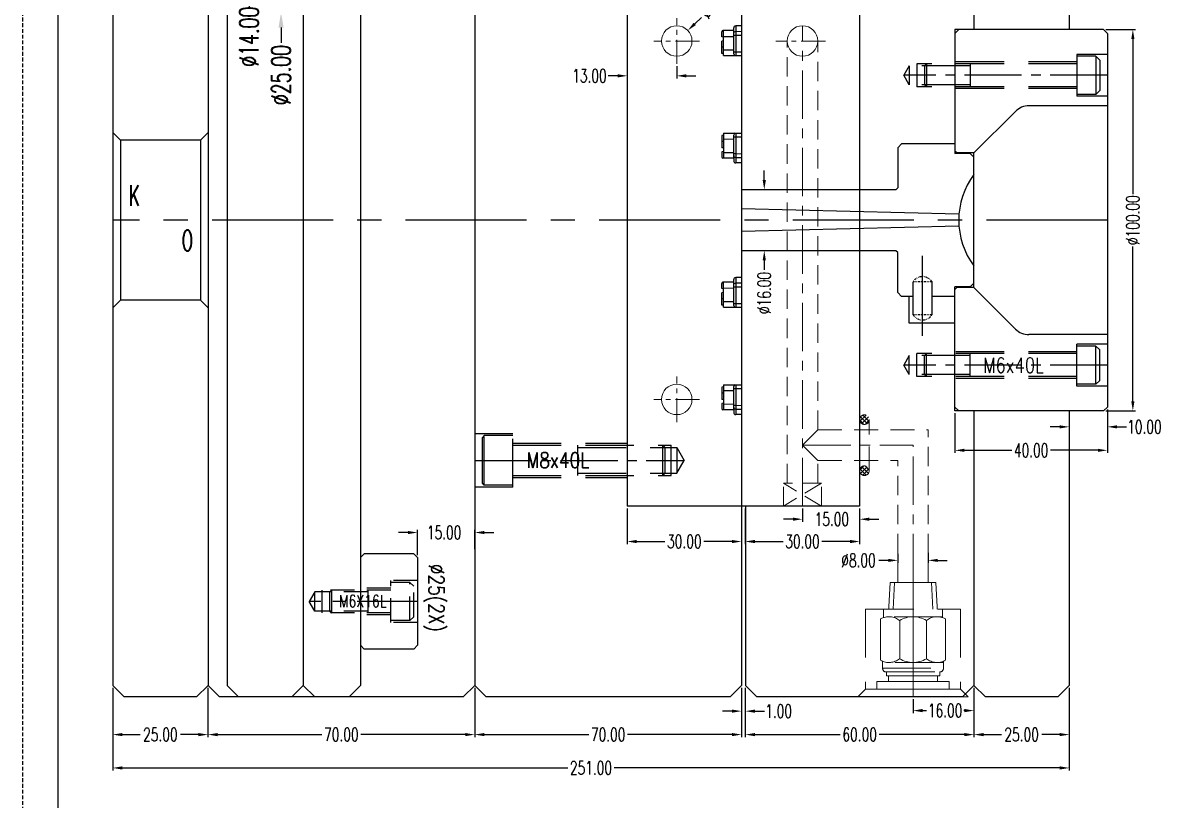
# Model space of a CAD drawing. Header units: inches. Extents: x 139745 to 140613, y -44509 to -43895.
# Drawn here: x 139745.2 to 140045.4, y -44221.4 to -44017.5 of the extents above; entities that cross this region are included whole.
import ezdxf

# ---------------------------------------------------------------- set-up
doc = ezdxf.new("R2010")
doc.units = ezdxf.units.IN
doc.header["$LTSCALE"] = 2
doc.header["$MEASUREMENT"] = 0
doc.header["$PDMODE"] = 3
doc.header["$PDSIZE"] = 0.3125
for name, pattern in [('CENTER', [50.8, 31.75, -6.35, 6.35, -6.35]), ('CENTER2', [1.125, 0.75, -0.125, 0.125, -0.125]), ('DASHED', [0.75, 0.5, -0.25]), ('HIDDEN', [9.525, 6.35, -3.175]), ('HIDDEN2', [4.7625, 3.175, -1.5875]), ('PHANTOM2', [0.69, 0.3, -0.13, 0, -0.13, 0, -0.13])]:
    doc.linetypes.add(name, pattern=pattern)
doc.layers.get('0').update_dxf_attribs({"linetype": 'CONTINUOUS'})
doc.layers.get('Defpoints').update_dxf_attribs({"linetype": 'CONTINUOUS'})
for name, color, linetype in [('5', 5, 'CONTINUOUS'), ('A', 7, 'CONTINUOUS'), ('CAV-COR', 1, 'CONTINUOUS'), ('Layer3', 3, 'CONTINUOUS'), ('Ru', 8, 'CONTINUOUS'), ('SCREW', 52, 'HIDDEN'), ('SP', 3, 'CONTINUOUS'), ('WT', 4, 'CONTINUOUS')]:
    doc.layers.add(name, color=color, linetype=linetype)
doc.layers.add('dim', color=3, linetype='CONTINUOUS', lineweight=15)
doc.layers.add('WR', color=122, linetype='HIDDEN', lineweight=0)
doc.styles.add('ROMANC', font='romanc', dxfattribs={"width": 0.6, "height": 1})
doc.styles.add('roment', font='txt.shx', dxfattribs={"width": 0.67, "bigfont": 'chineset.shx'})
doc.styles.get("Standard").update_dxf_attribs({"font": 'txt.shx', "width": 0.67})
doc.styles.add('txt', font='txt.shx', dxfattribs={"width": 0.75, "height": 3.2})
doc.dimstyles.new('2.00', dxfattribs={"dimtxt": 3.5, "dimasz": 2.5, "dimexe": 0.666, "dimexo": 0.626, "dimgap": 1, "dimtad": 0, "dimzin": 0, "dimdsep": 46, "dimtxsty": 'Standard', "dimcen": 0.09, "dimclrd": 3, "dimclre": 3, "dimclrt": 7, "dimazin": 0, "dimtfac": 1, "dimtofl": 0, "dimtmove": 0, "dimatfit": 0, "dimfxl": 0, "dimtolj": 1, "dimtzin": 0, "dimarcsym": 0})
doc.dimstyles.new('ISO-25', dxfattribs={"dimtxt": 5, "dimasz": 4, "dimexe": 1.25, "dimexo": 0.625, "dimtad": 0, "dimzin": 1, "dimdsep": 46, "dimtxsty": 'roment', "dimcen": 0, "dimclrd": 256, "dimclre": 256, "dimclrt": 7, "dimazin": 0, "dimtfac": 1, "dimtofl": 0, "dimtmove": 0, "dimatfit": 3, "dimfxl": 0, "dimarcsym": 0})

# ---------------------------------------------------------------- blocks, each defined once
blk = doc.blocks.new('*D34208')
at = {"layer": 'Defpoints', "color": 0}
for p in [(140028.73, -44019.27), (140028.73, -44119.27), (140036.42, -44119.27)]:
    blk.add_point(p, dxfattribs=at)
at = {"layer": 'dim', "color": 3, "linetype": 'ByBlock', "lineweight": -2}
for p, q in [((140029.36, -44019.27), (140037.09, -44019.27)), ((140036.42, -44021.77), (140036.42, -44062.41)), ((140036.42, -44116.77), (140036.42, -44076.14)), ((140029.36, -44119.27), (140037.09, -44119.27))]:
    blk.add_line(p, q, dxfattribs=at)
at = {"layer": 'dim', "color": 3, "linetype": 'ByBlock'}
for points in [[(140036.84, -44021.77), (140036, -44021.77), (140036.42, -44019.27)], [(140036, -44116.77), (140036.84, -44116.77), (140036.42, -44119.27)]]:
    blk.add_solid(points, dxfattribs=at)
at = {"layer": 'dim', "color": 7, "linetype": 'ByBlock', "insert": (140036.42, -44069.27), "char_height": 3.5, "attachment_point": 5, "rotation": 90}
blk.add_mtext('%%c100.00', dxfattribs=at)
blk = doc.blocks.new('*D34209')
at = {"layer": 'Defpoints', "color": 0}
for p in [(140029.73, -44118.27), (140019.73, -44119.27), (140029.73, -44123.47)]:
    blk.add_point(p, dxfattribs=at)
at = {"layer": 'dim', "color": 3, "linetype": 'ByBlock', "lineweight": -2}
for p, q in [((140029.73, -44118.9), (140029.73, -44124.14)), ((140019.73, -44119.9), (140019.73, -44124.14)), ((140017.23, -44123.47), (140014.73, -44123.47)), ((140032.23, -44123.47), (140034.73, -44123.47))]:
    blk.add_line(p, q, dxfattribs=at)
at = {"layer": 'dim', "color": 3, "linetype": 'ByBlock'}
for points in [[(140017.23, -44123.89), (140017.23, -44123.06), (140019.73, -44123.47)], [(140032.23, -44123.06), (140032.23, -44123.89), (140029.73, -44123.47)]]:
    blk.add_solid(points, dxfattribs=at)
at = {"layer": 'dim', "color": 7, "linetype": 'ByBlock', "insert": (140039.45, -44123.47), "char_height": 3.5, "attachment_point": 5}
blk.add_mtext('\\A1;10.00', dxfattribs=at)
blk = doc.blocks.new('*D34210')
at = {"layer": 'Defpoints', "color": 0}
for p in [(140029.73, -44118.27), (139989.73, -44119.27), (140029.73, -44129.63)]:
    blk.add_point(p, dxfattribs=at)
at = {"layer": 'dim', "color": 3, "linetype": 'ByBlock', "lineweight": -2}
for p, q in [((140029.73, -44118.9), (140029.73, -44130.29)), ((139989.73, -44119.9), (139989.73, -44130.29)), ((139992.23, -44129.63), (140004.63, -44129.63)), ((140027.23, -44129.63), (140014.84, -44129.63))]:
    blk.add_line(p, q, dxfattribs=at)
at = {"layer": 'dim', "color": 3, "linetype": 'ByBlock'}
for points in [[(139992.23, -44129.21), (139992.23, -44130.05), (139989.73, -44129.63)], [(140027.23, -44130.05), (140027.23, -44129.21), (140029.73, -44129.63)]]:
    blk.add_solid(points, dxfattribs=at)
at = {"layer": 'dim', "color": 7, "linetype": 'ByBlock', "insert": (140009.73, -44129.63), "char_height": 3.5, "attachment_point": 5}
blk.add_mtext('\\A1;40.00', dxfattribs=at)
blk = doc.blocks.new('*D34211')
at = {"layer": 'Defpoints', "color": 0}
for p in [(139946.03, -44061.27), (139939.7, -44077.27), (139946.03, -44077.27)]:
    blk.add_point(p, dxfattribs=at)
at = {"layer": 'dim', "color": 3, "linetype": 'ByBlock', "lineweight": -2}
for p, q in [((139939.7, -44058.77), (139939.7, -44056.27)), ((139945.41, -44061.27), (139939.03, -44061.27)), ((139945.41, -44077.27), (139939.03, -44077.27)), ((139939.7, -44079.77), (139939.7, -44082.27))]:
    blk.add_line(p, q, dxfattribs=at)
at = {"layer": 'dim', "color": 3, "linetype": 'ByBlock'}
for points in [[(139939.28, -44058.77), (139940.12, -44058.77), (139939.7, -44061.27)], [(139940.12, -44079.77), (139939.28, -44079.77), (139939.7, -44077.27)]]:
    blk.add_solid(points, dxfattribs=at)
at = {"layer": 'dim', "color": 7, "linetype": 'ByBlock', "insert": (139939.7, -44088.36), "char_height": 3.5, "attachment_point": 5, "rotation": 90}
blk.add_mtext('%%c16.00', dxfattribs=at)
blk = doc.blocks.new('*D34221')
at = {"layer": 'Defpoints', "color": 0}
for p in [(139903.73, -44144.27), (139933.73, -44144.27), (139933.73, -44153.55)]:
    blk.add_point(p, dxfattribs=at)
at = {"layer": 'dim', "color": 3, "linetype": 'ByBlock', "lineweight": -2}
for p, q in [((139903.73, -44144.9), (139903.73, -44154.22)), ((139933.73, -44144.9), (139933.73, -44154.22)), ((139906.23, -44153.55), (139913.63, -44153.55)), ((139931.23, -44153.55), (139923.84, -44153.55))]:
    blk.add_line(p, q, dxfattribs=at)
at = {"layer": 'dim', "color": 3, "linetype": 'ByBlock'}
for points in [[(139906.23, -44153.13), (139906.23, -44153.97), (139903.73, -44153.55)], [(139931.23, -44153.97), (139931.23, -44153.13), (139933.73, -44153.55)]]:
    blk.add_solid(points, dxfattribs=at)
at = {"layer": 'dim', "color": 7, "linetype": 'ByBlock', "insert": (139918.73, -44153.55), "char_height": 3.5, "attachment_point": 5}
blk.add_mtext('\\A1;30.00', dxfattribs=at)
blk = doc.blocks.new('*D34222')
at = {"layer": 'Defpoints', "color": 0}
for p in [(139934.73, -44144.27), (139964.73, -44144.27), (139964.73, -44153.55)]:
    blk.add_point(p, dxfattribs=at)
at = {"layer": 'dim', "color": 3, "linetype": 'ByBlock', "lineweight": -2}
for p, q in [((139934.73, -44144.9), (139934.73, -44154.22)), ((139964.73, -44144.9), (139964.73, -44154.22)), ((139937.23, -44153.55), (139944.63, -44153.55)), ((139962.23, -44153.55), (139954.84, -44153.55))]:
    blk.add_line(p, q, dxfattribs=at)
at = {"layer": 'dim', "color": 3, "linetype": 'ByBlock'}
for points in [[(139937.23, -44153.13), (139937.23, -44153.97), (139934.73, -44153.55)], [(139962.23, -44153.97), (139962.23, -44153.13), (139964.73, -44153.55)]]:
    blk.add_solid(points, dxfattribs=at)
at = {"layer": 'dim', "color": 7, "linetype": 'ByBlock', "insert": (139949.73, -44153.55), "char_height": 3.5, "attachment_point": 5}
blk.add_mtext('\\A1;30.00', dxfattribs=at)
blk = doc.blocks.new('*D34223')
at = {"layer": 'Defpoints', "color": 0}
for p in [(139933.73, -44191.27), (139934.73, -44191.27), (139934.73, -44198.04)]:
    blk.add_point(p, dxfattribs=at)
at = {"layer": 'dim', "color": 3, "linetype": 'ByBlock', "lineweight": -2}
for p, q in [((139933.73, -44191.9), (139933.73, -44198.7)), ((139934.73, -44191.9), (139934.73, -44198.7)), ((139931.23, -44198.04), (139928.73, -44198.04)), ((139937.23, -44198.04), (139939.73, -44198.04))]:
    blk.add_line(p, q, dxfattribs=at)
at = {"layer": 'dim', "color": 3, "linetype": 'ByBlock'}
for points in [[(139931.23, -44198.45), (139931.23, -44197.62), (139933.73, -44198.04)], [(139937.23, -44197.62), (139937.23, -44198.45), (139934.73, -44198.04)]]:
    blk.add_solid(points, dxfattribs=at)
at = {"layer": 'dim', "color": 7, "linetype": 'ByBlock', "insert": (139943.47, -44198.04), "char_height": 3.5, "attachment_point": 5}
blk.add_mtext('\\A1;1.00', dxfattribs=at)
blk = doc.blocks.new('*D34224')
at = {"layer": 'Defpoints', "color": 0}
for p in [(139934.73, -44191.27), (139994.73, -44191.27), (139994.73, -44204.19)]:
    blk.add_point(p, dxfattribs=at)
at = {"layer": 'dim', "color": 3, "linetype": 'ByBlock', "lineweight": -2}
for p, q in [((139934.73, -44191.9), (139934.73, -44204.85)), ((139994.73, -44191.9), (139994.73, -44204.85)), ((139937.23, -44204.19), (139959.63, -44204.19)), ((139992.23, -44204.19), (139969.84, -44204.19))]:
    blk.add_line(p, q, dxfattribs=at)
at = {"layer": 'dim', "color": 3, "linetype": 'ByBlock'}
for points in [[(139937.23, -44203.77), (139937.23, -44204.6), (139934.73, -44204.19)], [(139992.23, -44204.6), (139992.23, -44203.77), (139994.73, -44204.19)]]:
    blk.add_solid(points, dxfattribs=at)
at = {"layer": 'dim', "color": 7, "linetype": 'ByBlock', "insert": (139964.73, -44204.19), "char_height": 3.5, "attachment_point": 5}
blk.add_mtext('\\A1;60.00', dxfattribs=at)
blk = doc.blocks.new('*D34225')
at = {"layer": 'Defpoints', "color": 0}
for p in [(139994.73, -44191.27), (140019.73, -44191.27), (140019.73, -44204.19)]:
    blk.add_point(p, dxfattribs=at)
at = {"layer": 'dim', "color": 3, "linetype": 'ByBlock', "lineweight": -2}
for p, q in [((139994.73, -44191.9), (139994.73, -44204.85)), ((140019.73, -44191.9), (140019.73, -44204.85)), ((139997.23, -44204.19), (140001.93, -44204.19)), ((140017.23, -44204.19), (140012.53, -44204.19))]:
    blk.add_line(p, q, dxfattribs=at)
at = {"layer": 'dim', "color": 3, "linetype": 'ByBlock'}
for points in [[(139997.23, -44203.77), (139997.23, -44204.6), (139994.73, -44204.19)], [(140017.23, -44204.6), (140017.23, -44203.77), (140019.73, -44204.19)]]:
    blk.add_solid(points, dxfattribs=at)
at = {"layer": 'dim', "color": 7, "linetype": 'ByBlock', "insert": (140007.23, -44204.19), "char_height": 3.5, "attachment_point": 5}
blk.add_mtext('\\A1;25.00', dxfattribs=at)
blk = doc.blocks.new('*D34226')
at = {"layer": 'Defpoints', "color": 0}
for p in [(139863.73, -44191.27), (139933.73, -44191.27), (139863.73, -44204.19)]:
    blk.add_point(p, dxfattribs=at)
at = {"layer": 'dim', "color": 3, "linetype": 'ByBlock', "lineweight": -2}
for p, q in [((139863.73, -44191.9), (139863.73, -44204.85)), ((139933.73, -44191.9), (139933.73, -44204.85)), ((139866.23, -44204.19), (139893.63, -44204.19)), ((139931.23, -44204.19), (139903.84, -44204.19))]:
    blk.add_line(p, q, dxfattribs=at)
at = {"layer": 'dim', "color": 3, "linetype": 'ByBlock'}
for points in [[(139866.23, -44203.77), (139866.23, -44204.6), (139863.73, -44204.19)], [(139931.23, -44204.6), (139931.23, -44203.77), (139933.73, -44204.19)]]:
    blk.add_solid(points, dxfattribs=at)
at = {"layer": 'dim', "color": 7, "linetype": 'ByBlock', "insert": (139898.73, -44204.19), "char_height": 3.5, "attachment_point": 5}
blk.add_mtext('\\A1;70.00', dxfattribs=at)
blk = doc.blocks.new('*D34227')
at = {"layer": 'Defpoints', "color": 0}
for p in [(139793.73, -44191.27), (139863.73, -44191.27), (139863.73, -44204.19)]:
    blk.add_point(p, dxfattribs=at)
at = {"layer": 'dim', "color": 3, "linetype": 'ByBlock', "lineweight": -2}
for p, q in [((139793.73, -44191.9), (139793.73, -44204.85)), ((139863.73, -44191.9), (139863.73, -44204.85)), ((139796.23, -44204.19), (139823.63, -44204.19)), ((139861.23, -44204.19), (139833.84, -44204.19))]:
    blk.add_line(p, q, dxfattribs=at)
at = {"layer": 'dim', "color": 3, "linetype": 'ByBlock'}
for points in [[(139796.23, -44203.77), (139796.23, -44204.6), (139793.73, -44204.19)], [(139861.23, -44204.6), (139861.23, -44203.77), (139863.73, -44204.19)]]:
    blk.add_solid(points, dxfattribs=at)
at = {"layer": 'dim', "color": 7, "linetype": 'ByBlock', "insert": (139828.73, -44204.19), "char_height": 3.5, "attachment_point": 5}
blk.add_mtext('\\A1;70.00', dxfattribs=at)
blk = doc.blocks.new('*D34228')
at = {"layer": 'Defpoints', "color": 0}
for p in [(139768.73, -44191.27), (139793.73, -44191.27), (139793.73, -44204.19)]:
    blk.add_point(p, dxfattribs=at)
at = {"layer": 'dim', "color": 3, "linetype": 'ByBlock', "lineweight": -2}
for p, q in [((139768.73, -44191.9), (139768.73, -44204.85)), ((139793.73, -44191.9), (139793.73, -44204.85)), ((139771.23, -44204.19), (139775.93, -44204.19)), ((139791.23, -44204.19), (139786.53, -44204.19))]:
    blk.add_line(p, q, dxfattribs=at)
at = {"layer": 'dim', "color": 3, "linetype": 'ByBlock'}
for points in [[(139771.23, -44203.77), (139771.23, -44204.6), (139768.73, -44204.19)], [(139791.23, -44204.6), (139791.23, -44203.77), (139793.73, -44204.19)]]:
    blk.add_solid(points, dxfattribs=at)
at = {"layer": 'dim', "color": 7, "linetype": 'ByBlock', "insert": (139781.23, -44204.19), "char_height": 3.5, "attachment_point": 5}
blk.add_mtext('\\A1;25.00', dxfattribs=at)
blk = doc.blocks.new('*D34229')
at = {"layer": 'Defpoints', "color": 0}
for p in [(139768.73, -44191.27), (140019.73, -44191.27), (140019.73, -44212.93)]:
    blk.add_point(p, dxfattribs=at)
at = {"layer": 'dim', "color": 3, "linetype": 'ByBlock', "lineweight": -2}
for p, q in [((139768.73, -44191.9), (139768.73, -44213.6)), ((140019.73, -44191.9), (140019.73, -44213.6)), ((139771.23, -44212.93), (139888.15, -44212.93)), ((140017.23, -44212.93), (139900.31, -44212.93))]:
    blk.add_line(p, q, dxfattribs=at)
at = {"layer": 'dim', "color": 3, "linetype": 'ByBlock'}
for points in [[(139771.23, -44212.51), (139771.23, -44213.35), (139768.73, -44212.93)], [(140017.23, -44213.35), (140017.23, -44212.51), (140019.73, -44212.93)]]:
    blk.add_solid(points, dxfattribs=at)
at = {"layer": 'dim', "color": 7, "linetype": 'ByBlock', "insert": (139894.23, -44212.93), "char_height": 3.5, "attachment_point": 5}
blk.add_mtext('\\A1;251.00', dxfattribs=at)
blk = doc.blocks.new('*D34246')
at = {"layer": 'Defpoints', "color": 0}
for p in [(139807.47, -43995.27), (139804.52, -44009.28), (139805.78, -44009.28)]:
    blk.add_point(p, dxfattribs=at)
at = {"layer": 'dim', "lineweight": -2}
for p, q in [((139806.85, -43995.27), (139803.27, -43995.27)), ((139804.52, -43999.27), (139804.52, -44005.28)), ((139805.15, -44009.28), (139803.27, -44009.28)), ((139804.52, -44009.28), (139804.52, -44013.28))]:
    blk.add_line(p, q, dxfattribs=at)
at = {"layer": 'dim', "linetype": 'ByBlock'}
for points in [[(139805.19, -43999.27), (139803.85, -43999.27), (139804.52, -43995.27)], [(139803.85, -44005.28), (139805.19, -44005.28), (139804.52, -44009.28)]]:
    blk.add_solid(points, dxfattribs=at)
at = {"layer": 'dim', "color": 7, "linetype": 'ByBlock', "insert": (139804.52, -44021.16), "char_height": 5, "attachment_point": 5, "rotation": 90, "style": 'roment'}
blk.add_mtext('%%c14.00', dxfattribs=at)
blk = doc.blocks.new('*D34247')
at = {"layer": 'Defpoints', "color": 0}
for p in [(139818.73, -43989.77), (139812.9, -44014.77), (139818.73, -44014.77)]:
    blk.add_point(p, dxfattribs=at)
at = {"layer": 'dim', "lineweight": -2}
for p, q in [((139812.9, -43985.77), (139812.9, -43981.77)), ((139818.11, -43989.77), (139811.65, -43989.77)), ((139818.11, -44014.77), (139811.65, -44014.77)), ((139812.9, -44018.77), (139812.9, -44022.77))]:
    blk.add_line(p, q, dxfattribs=at)
at = {"layer": 'dim', "linetype": 'ByBlock'}
for points in [[(139812.23, -43985.77), (139813.57, -43985.77), (139812.9, -43989.77)], [(139813.57, -44018.77), (139812.23, -44018.77), (139812.9, -44014.77)]]:
    blk.add_solid(points, dxfattribs=at)
at = {"layer": 'dim', "color": 7, "linetype": 'ByBlock', "insert": (139812.9, -44031.22), "char_height": 5, "attachment_point": 5, "rotation": 90, "style": 'roment'}
blk.add_mtext('%%c25.00', dxfattribs=at)
blk = doc.blocks.new('*D34248')
at = {"layer": 'Defpoints', "color": 0}
for p in [(139863.73, -44151.19), (139848.73, -44157.77), (139863.73, -44156.14)]:
    blk.add_point(p, dxfattribs=at)
at = {"layer": 'dim', "color": 3, "linetype": 'ByBlock', "lineweight": -2}
for p, q in [((139846.23, -44151.19), (139843.73, -44151.19)), ((139848.73, -44157.15), (139848.73, -44150.52)), ((139863.73, -44155.52), (139863.73, -44150.52)), ((139866.23, -44151.19), (139868.73, -44151.19))]:
    blk.add_line(p, q, dxfattribs=at)
at = {"layer": 'dim', "color": 3, "linetype": 'ByBlock'}
for points in [[(139846.23, -44151.6), (139846.23, -44150.77), (139848.73, -44151.19)], [(139866.23, -44150.77), (139866.23, -44151.6), (139863.73, -44151.19)]]:
    blk.add_solid(points, dxfattribs=at)
at = {"layer": 'dim', "color": 7, "linetype": 'ByBlock', "insert": (139855.69, -44151.19), "char_height": 3.5, "attachment_point": 5}
blk.add_mtext('\\A1;15.00', dxfattribs=at)
blk = doc.blocks.new('20150129.111502')
at = {"layer": '5', "color": 122, "linetype": 'HIDDEN', "lineweight": 0}
for p, q in [((0, 14.5), (0, -14.5)), ((2, 12.5), (0, 14.5)), ((2, 12.5), (2, -12.5)), ((23, 12.5), (2, 12.5)), ((23, -12.5), (23, 12.5)), ((2, -9.5), (2, 9.5)), ((4.01, 9.5), (2, 9.5)), ((4.01, 6.4), (4.01, 9.5)), ((4.01, -6.4), (4.01, 6.4)), ((5.51, 6.4), (4.01, 6.4)), ((5.51, 6.4), (5.51, 7)), ((6.51, 7), (5.51, 7)), ((5.51, 6.4), (5.51, 7)), ((5.51, -6.4), (5.51, 6.4)), ((6.51, -7), (6.51, 7)), ((7.51, -8), (7.51, 8)), ((9.33, 8), (7.51, 8)), ((9, 8), (9, -8)), ((20.43, 8.5), (9.57, 8.5)), ((23, 7.75), (20.77, 7.75)), ((21, 7.75), (21, -7.75)), ((23.56, 6.35), (23, 6.35)), ((23.56, 6.35), (30, 6.01)), ((30, 6.01), (30, -6.01)), ((20.01, 3.5), (9.99, 3.5)), ((23, 5.19), (30, 4.82)), ((20.01, -3.5), (9.99, -3.5)), ((23, -5.19), (30, -4.82)), ((5.51, -6.4), (4.01, -6.4)), ((4.01, -6.4), (4.01, -9.5)), ((5.51, -6.4), (5.51, -7)), ((5.51, -6.4), (5.51, -7)), ((6.51, -7), (5.51, -7)), ((9.33, -8), (7.51, -8)), ((20.43, -8.5), (9.57, -8.5)), ((23, -7.75), (20.77, -7.75)), ((23.56, -6.35), (23, -6.35)), ((23.56, -6.35), (30, -6.01)), ((4.01, -9.5), (2, -9.5)), ((2, -12.5), (0, -14.5)), ((23, -12.5), (2, -12.5))]:
    blk.add_line(p, q, dxfattribs=at)
at = {"layer": '5', "color": 122, "linetype": 'CENTER', "lineweight": 0, "ltscale": 0.5}
blk.add_line((0, 0), (30, 0), dxfattribs=at)
at = {"layer": '5', "color": 122, "linetype": 'HIDDEN', "lineweight": 0}
for centre, radius, start, end in [((7.51, 7), 1, 90, 180), ((13.47, 6.32), 4.47, 150.752, 219.0183), ((16.53, 6.32), 4.47, 320.9817, 29.248), ((15.66, 0), 6.66, 148.3016, 211.6984), ((14.34, 0), 6.66, 328.3016, 31.6984), ((13.47, -6.32), 4.47, 140.9817, 209.248), ((16.53, -6.32), 4.47, 330.752, 39.0183), ((7.51, -7), 1, 180, 270)]:
    blk.add_arc(centre, radius, start, end, dxfattribs=at)
blk = doc.blocks.new('*X34866')
at = {"color": 0}
for p, q in [((-7.86, -0.44), (-6.25, 1.17)), ((-6.25, -1.17), (-7.86, 0.44)), ((-5.66, -0.71), (-7.4, 1.03)), ((-7.4, -1.03), (-5.66, 0.71)), ((-5.45, 0.15), (-6.54, 1.24)), ((5.45, 0.15), (6.54, 1.24)), ((5.66, -0.71), (7.4, 1.03)), ((7.4, -1.03), (5.66, 0.71)), ((7.86, -0.44), (6.25, 1.17)), ((6.25, -1.17), (7.86, 0.44)), ((-6.54, -1.24), (-5.45, -0.15)), ((6.54, -1.24), (5.45, -0.15))]:
    blk.add_line(p, q, dxfattribs=at)
blk = doc.blocks.new('*D34867')
at = {"layer": 'Defpoints', "color": 0}
for p in [(139994.73, -44191.27), (139978.73, -44194.27), (139978.73, -44197.89)]:
    blk.add_point(p, dxfattribs=at)
at = {"layer": 'dim', "color": 3, "linetype": 'ByBlock', "lineweight": -2}
for p, q in [((139994.73, -44191.9), (139994.73, -44198.56)), ((139978.73, -44194.9), (139978.73, -44198.56)), ((139981.23, -44197.89), (139982.26, -44197.89)), ((139992.23, -44197.89), (139992.07, -44197.89))]:
    blk.add_line(p, q, dxfattribs=at)
at = {"layer": 'dim', "color": 3, "linetype": 'ByBlock'}
for points in [[(139981.23, -44197.47), (139981.23, -44198.31), (139978.73, -44197.89)], [(139992.23, -44198.31), (139992.23, -44197.47), (139994.73, -44197.89)]]:
    blk.add_solid(points, dxfattribs=at)
at = {"layer": 'dim', "color": 7, "linetype": 'ByBlock', "insert": (139987.16, -44197.89), "char_height": 3.5, "attachment_point": 5}
blk.add_mtext('\\A1;16.00', dxfattribs=at)
blk = doc.blocks.new('*D34868')
at = {"layer": 'Defpoints', "color": 0}
for p in [(139974.73, -44156.18), (139982.73, -44155.88), (139974.73, -44158.49)]:
    blk.add_point(p, dxfattribs=at)
at = {"layer": 'dim', "color": 3, "linetype": 'ByBlock', "lineweight": -2}
for p, q in [((139974.73, -44156.81), (139974.73, -44159.16)), ((139982.73, -44156.5), (139982.73, -44159.16)), ((139972.23, -44158.49), (139969.73, -44158.49)), ((139985.23, -44158.49), (139987.73, -44158.49))]:
    blk.add_line(p, q, dxfattribs=at)
at = {"layer": 'dim', "color": 3, "linetype": 'ByBlock'}
for points in [[(139972.23, -44158.91), (139972.23, -44158.08), (139974.73, -44158.49)], [(139985.23, -44158.08), (139985.23, -44158.91), (139982.73, -44158.49)]]:
    blk.add_solid(points, dxfattribs=at)
at = {"layer": 'dim', "color": 7, "linetype": 'ByBlock', "insert": (139964.43, -44158.49), "char_height": 3.5, "attachment_point": 5}
blk.add_mtext('%%c8.00', dxfattribs=at)
blk = doc.blocks.new('*D34869')
at = {"layer": 'Defpoints', "color": 0}
for p in [(139949.73, -44144.27), (139964.73, -44144.27), (139949.73, -44147.7)]:
    blk.add_point(p, dxfattribs=at)
at = {"layer": 'dim', "color": 3, "linetype": 'ByBlock', "lineweight": -2}
for p, q in [((139949.73, -44144.9), (139949.73, -44148.36)), ((139964.73, -44144.9), (139964.73, -44148.36)), ((139947.23, -44147.7), (139944.73, -44147.7)), ((139967.23, -44147.7), (139969.73, -44147.7))]:
    blk.add_line(p, q, dxfattribs=at)
at = {"layer": 'dim', "color": 3, "linetype": 'ByBlock'}
for points in [[(139947.23, -44148.11), (139947.23, -44147.28), (139949.73, -44147.7)], [(139967.23, -44147.28), (139967.23, -44148.11), (139964.73, -44147.7)]]:
    blk.add_solid(points, dxfattribs=at)
at = {"layer": 'dim', "color": 7, "linetype": 'ByBlock', "insert": (139957.44, -44147.7), "char_height": 3.5, "attachment_point": 5}
blk.add_mtext('\\A1;15.00', dxfattribs=at)
blk = doc.blocks.new('*D34877')
at = {"layer": 'Defpoints', "color": 0}
for p in [(139903.73, -44028.95), (139916.73, -44028.27), (139903.73, -44031.41)]:
    blk.add_point(p, dxfattribs=at)
at = {"layer": 'dim', "color": 3, "linetype": 'ByBlock', "lineweight": -2}
for p, q in [((139916.73, -44028.9), (139916.73, -44032.08)), ((139901.23, -44031.41), (139898.73, -44031.41)), ((139903.73, -44029.57), (139903.73, -44032.08)), ((139919.23, -44031.41), (139921.73, -44031.41))]:
    blk.add_line(p, q, dxfattribs=at)
at = {"layer": 'dim', "color": 3, "linetype": 'ByBlock'}
for points in [[(139901.23, -44031.83), (139901.23, -44030.99), (139903.73, -44031.41)], [(139919.23, -44030.99), (139919.23, -44031.83), (139916.73, -44031.41)]]:
    blk.add_solid(points, dxfattribs=at)
at = {"layer": 'dim', "color": 7, "linetype": 'ByBlock', "insert": (139893.82, -44031.41), "char_height": 3.5, "attachment_point": 5}
blk.add_mtext('\\A1;13.00', dxfattribs=at)
blk = doc.blocks.new('*D34878')
at = {"layer": 'Defpoints', "color": 0}
for p in [(139919.63, -44019.52), (139913.83, -44025.03)]:
    blk.add_point(p, dxfattribs=at)
at = {"layer": 'dim', "color": 3, "linetype": 'ByBlock', "lineweight": -2}
for p, q in [((139921.45, -44017.8), (139923.26, -44016.08)), ((139916.64, -44022.27), (139916.82, -44022.27)), ((139916.73, -44022.36), (139916.73, -44022.18))]:
    blk.add_line(p, q, dxfattribs=at)
at = {"layer": 'dim', "color": 3, "linetype": 'ByBlock'}
blk.add_solid([(139921.16, -44017.5), (139921.73, -44018.1), (139919.63, -44019.52)], dxfattribs=at)
at = {"layer": 'dim', "color": 7, "linetype": 'ByBlock', "insert": (139927.1, -44012.43), "char_height": 3.5, "attachment_point": 5, "rotation": 43.5129}
blk.add_mtext('\\A1;%%c8.00', dxfattribs=at)

msp = doc.modelspace()

# ---------------------------------------------------------------- linework, layer by layer
at = {"linetype": 'Continuous'}
for p, q in [((139768.733, -43947.275), (139768.733, -44191.275)), ((139793.733, -43947.275), (139793.733, -44191.275)), ((139994.733, -43947.275), (139994.733, -44019.275)), ((140019.733, -43947.275), (140019.733, -44019.275)), ((139798.733, -44009.275), (139798.733, -44191.275)), ((139818.733, -44009.275), (139818.733, -44191.275)), ((139833.733, -44014.775), (139833.733, -44191.275)), ((139863.733, -44014.775), (139863.733, -44191.275)), ((140028.733, -44019.275), (139989.733, -44019.275)), ((139990.733, -44019.275), (139989.733, -44020.275)), ((140028.733, -44019.275), (140029.733, -44020.275)), ((140029.733, -44020.275), (140029.733, -44118.275)), ((139994.733, -44051.625), (140005.618, -44040.739)), ((140029.733, -44039.275), (140009.154, -44039.275)), ((139768.733, -44046.275), (139770.733, -44048.275)), ((139793.733, -44046.275), (139791.733, -44048.275)), ((139791.733, -44048.275), (139770.733, -44048.275)), ((139770.733, -44048.275), (139770.733, -44090.275)), ((139791.733, -44048.275), (139791.733, -44090.275)), ((139989.733, -44049.275), (139975.733, -44049.275)), ((139993.733, -44051.775), (139989.733, -44051.775)), ((139994.733, -44051.625), (139990.233, -44051.625)), ((139993.733, -44051.775), (139994.733, -44052.775)), ((139994.733, -44086.925), (139994.733, -44051.625)), ((139974.233, -44061.275), (139933.733, -44061.275)), ((139974.233, -44077.275), (139933.733, -44077.275)), ((139978.733, -44094.075), (139978.733, -44085.417)), ((139983.733, -44094.075), (139983.733, -44085.417)), ((139993.733, -44086.775), (139994.733, -44085.775)), ((139993.733, -44086.775), (139989.733, -44086.775)), ((139994.733, -44086.925), (139990.233, -44086.925)), ((139994.733, -44086.925), (140005.618, -44097.811)), ((139768.733, -44092.275), (139770.733, -44090.275)), ((139791.733, -44090.275), (139770.733, -44090.275)), ((139793.733, -44092.275), (139791.733, -44090.275)), ((139978.733, -44089.275), (139975.733, -44089.275)), ((139977.733, -44096.275), (139977.733, -44089.275)), ((139989.733, -44089.275), (139983.733, -44089.275)), ((139989.733, -44096.275), (139977.733, -44096.275)), ((140029.733, -44099.275), (140009.154, -44099.275)), ((139990.733, -44119.275), (139989.733, -44118.275)), ((140028.733, -44119.275), (140029.733, -44118.275)), ((140028.733, -44119.275), (139989.733, -44119.275)), ((139994.733, -44119.275), (139994.733, -44191.275)), ((140019.733, -44119.275), (140019.733, -44191.275)), ((139933.733, -44144.275), (139933.733, -44191.275)), ((139934.733, -44144.275), (139934.733, -44191.275)), ((139771.733, -44194.275), (139768.733, -44191.275)), ((139790.733, -44194.275), (139793.733, -44191.275)), ((139796.733, -44194.275), (139793.733, -44191.275)), ((139801.733, -44194.275), (139798.733, -44191.275)), ((139818.733, -44191.275), (139815.733, -44194.275)), ((139821.733, -44194.275), (139818.733, -44191.275)), ((139833.733, -44191.275), (139830.733, -44194.275)), ((139860.733, -44194.275), (139863.733, -44191.275)), ((139866.733, -44194.275), (139863.733, -44191.275)), ((139930.733, -44194.275), (139933.733, -44191.275)), ((139937.733, -44194.275), (139934.733, -44191.275)), ((139991.733, -44194.275), (139994.733, -44191.275)), ((139997.733, -44194.275), (139994.733, -44191.275)), ((140016.733, -44194.275), (140019.733, -44191.275)), ((139790.733, -44194.275), (139771.733, -44194.275)), ((139860.733, -44194.275), (139796.733, -44194.275)), ((139815.733, -44194.275), (139801.733, -44194.275)), ((139830.733, -44194.275), (139821.733, -44194.275)), ((139930.733, -44194.275), (139866.733, -44194.275)), ((139991.733, -44194.275), (139937.733, -44194.275)), ((140016.733, -44194.275), (139997.733, -44194.275))]:
    msp.add_line(p, q, dxfattribs=at)
for p, q in [((139989.733, -44019.275), (139989.733, -44051.775)), ((139974.733, -44050.275), (139975.733, -44049.275)), ((139974.733, -44050.275), (139974.733, -44060.775)), ((139990.233, -44051.625), (139989.733, -44051.125)), ((139974.733, -44060.775), (139974.233, -44061.275)), ((139974.733, -44077.775), (139974.233, -44077.275)), ((139974.733, -44088.275), (139974.733, -44077.775)), ((139974.733, -44088.275), (139975.733, -44089.275)), ((139989.733, -44119.275), (139989.733, -44086.775)), ((139990.233, -44086.925), (139989.733, -44087.425))]:
    msp.add_line(p, q)
at = {"linetype": 'HIDDEN'}
for p, q in [((140029.733, -44025.775), (140021.733, -44025.775)), ((140021.733, -44027.775), (139989.733, -44027.775)), ((140021.733, -44034.775), (139989.733, -44034.775)), ((140029.733, -44036.775), (140021.733, -44036.775)), ((140021.733, -44103.775), (139989.733, -44103.775)), ((140029.733, -44101.775), (140021.733, -44101.775)), ((140021.733, -44110.775), (139989.733, -44110.775)), ((140029.733, -44112.775), (140021.733, -44112.775)), ((139873.736, -44125.275), (139863.736, -44125.275)), ((139873.736, -44139.275), (139873.736, -44125.275)), ((139873.736, -44127.775), (139903.736, -44127.775)), ((139873.736, -44136.775), (139903.736, -44136.775)), ((139873.736, -44139.275), (139863.736, -44139.275))]:
    msp.add_line(p, q, dxfattribs=at)
at = {"linetype": 'CENTER', "ltscale": 0.5}
msp.add_line((140029.733, -44069.275), (139768.733, -44069.275), dxfattribs=at)
at = {"linetype": 'CENTER'}
msp.add_line((139981.233, -44099.578), (139981.233, -44078.602), dxfattribs=at)
at = {"linetype": 'PHANTOM2'}
for p, q in [((139983.733, -44085.417), (139978.733, -44085.417)), ((139983.733, -44094.075), (139978.733, -44094.075))]:
    msp.add_line(p, q, dxfattribs=at)
at = {"linetype": 'Continuous'}
for centre, radius, start, end in [((140009.154, -44044.275), 5, 90, 135), ((140010.733, -44069.275), 20, 143.1301, 216.8699), ((140009.154, -44094.275), 5, 225, 270)]:
    msp.add_arc(centre, radius, start, end, dxfattribs=at)
at = {"color": 7, "linetype": 'PHANTOM2'}
for centre, start, end in [((139981.233, -44087.075), 33.55731, 146.44269), ((139981.233, -44092.417), 213.55731, 326.44269)]:
    msp.add_arc(centre, 3, start, end, dxfattribs=at)
at = {"layer": 'A', "linetype": 'DASHED'}
msp.add_line((139745.157, -44509.136), (139745.157, -43895.211), dxfattribs=at)
at = {"layer": 'A'}
msp.add_line((139754.428, -44499.865), (139754.428, -43904.482), dxfattribs=at)
at = {"layer": 'CAV-COR'}
for p, q in [((139903.733, -43994.275), (139903.733, -44144.275)), ((139933.733, -43994.275), (139933.733, -44144.275)), ((139964.733, -43994.275), (139964.733, -44144.275)), ((139928.531, -44021.189), (139928.531, -44019.852)), ((139929.041, -44019.571), (139928.745, -44019.571)), ((139931.693, -44019.521), (139928.834, -44019.546)), ((139929.041, -44026.098), (139929.041, -44019.571)), ((139931.693, -44019.521), (139931.693, -44018.827)), ((139931.693, -44025.621), (139931.693, -44019.836)), ((139933.733, -44018.304), (139932.198, -44018.318)), ((139932.198, -44018.318), (139932.198, -44019.743)), ((139932.198, -44019.743), (139933.733, -44019.733)), ((139929.041, -44021.252), (139928.531, -44021.189)), ((139929.041, -44022.217), (139928.531, -44022.28)), ((139928.531, -44025.516), (139928.531, -44022.28)), ((139929.041, -44021.074), (139931.693, -44021.051)), ((139931.693, -44020.732), (139932.198, -44020.732)), ((139932.198, -44020.732), (139933.733, -44020.721)), ((139929.041, -44023.898), (139928.531, -44023.898)), ((139929.041, -44025.58), (139928.531, -44025.516)), ((139929.041, -44024.573), (139931.693, -44024.596)), ((139931.693, -44025.111), (139932.198, -44025.111)), ((139932.198, -44025.111), (139932.197, -44025.545)), ((139932.197, -44025.545), (139932.197, -44026.019)), ((139932.197, -44026.019), (139932.197, -44026.098)), ((139932.198, -44025.111), (139933.733, -44025.124)), ((139929.041, -44026.098), (139933.733, -44026.098)), ((139929.041, -44046.97), (139928.531, -44047.034)), ((139928.531, -44047.034), (139928.531, -44050.27)), ((139929.041, -44046.452), (139929.041, -44052.979)), ((139929.041, -44046.452), (139933.733, -44046.452)), ((139931.693, -44052.714), (139931.693, -44046.929)), ((139932.197, -44046.654), (139932.198, -44051.818)), ((139929.041, -44048.652), (139928.531, -44048.652)), ((139929.041, -44047.977), (139931.693, -44047.954)), ((139931.693, -44047.439), (139932.198, -44047.439)), ((139932.198, -44047.439), (139933.733, -44047.426)), ((139929.041, -44050.333), (139928.531, -44050.27)), ((139929.041, -44051.298), (139928.531, -44051.361)), ((139928.531, -44051.361), (139928.531, -44052.698)), ((139929.041, -44052.979), (139928.745, -44052.979)), ((139931.693, -44053.029), (139928.834, -44053.004)), ((139929.039, -44051.476), (139931.693, -44051.499)), ((139931.693, -44051.818), (139932.198, -44051.818)), ((139931.699, -44052.832), (139931.693, -44052.714)), ((139931.693, -44053.029), (139931.693, -44053.723)), ((139932.198, -44051.818), (139932.197, -44052.254)), ((139932.197, -44052.254), (139932.198, -44052.728)), ((139932.198, -44051.818), (139933.733, -44051.829)), ((139932.198, -44052.728), (139932.198, -44052.807)), ((139932.198, -44052.807), (139932.198, -44054.232)), ((139932.198, -44052.807), (139933.733, -44052.817)), ((139933.733, -44054.246), (139932.198, -44054.232)), ((139928.531, -44087.189), (139928.531, -44085.852)), ((139929.041, -44085.571), (139928.745, -44085.571)), ((139931.693, -44085.521), (139928.834, -44085.546)), ((139929.041, -44092.098), (139929.041, -44085.571)), ((139931.693, -44085.521), (139931.693, -44084.827)), ((139931.693, -44091.621), (139931.693, -44085.836)), ((139933.733, -44084.304), (139932.198, -44084.318)), ((139932.198, -44084.318), (139932.198, -44085.743)), ((139932.198, -44085.743), (139933.733, -44085.733)), ((139929.041, -44087.252), (139928.531, -44087.189)), ((139929.041, -44088.217), (139928.531, -44088.28)), ((139928.531, -44091.516), (139928.531, -44088.28)), ((139929.041, -44087.074), (139931.693, -44087.051)), ((139931.693, -44086.732), (139932.198, -44086.732)), ((139932.198, -44086.732), (139933.733, -44086.721)), ((139929.041, -44089.898), (139928.531, -44089.898)), ((139929.041, -44091.58), (139928.531, -44091.516)), ((139929.041, -44090.573), (139931.693, -44090.596)), ((139929.041, -44092.098), (139933.733, -44092.098)), ((139931.693, -44091.111), (139932.198, -44091.111)), ((139932.198, -44091.111), (139932.197, -44091.545)), ((139932.197, -44091.545), (139932.197, -44092.019)), ((139932.197, -44092.019), (139932.197, -44092.098)), ((139932.198, -44091.111), (139933.733, -44091.124)), ((139929.041, -44112.97), (139928.531, -44113.034)), ((139928.531, -44113.034), (139928.531, -44116.27)), ((139929.041, -44112.452), (139933.733, -44112.452)), ((139929.041, -44112.452), (139929.041, -44118.979)), ((139931.693, -44118.714), (139931.693, -44112.929)), ((139932.197, -44112.654), (139932.198, -44117.818)), ((139929.041, -44114.652), (139928.531, -44114.652)), ((139929.041, -44113.977), (139931.693, -44113.954)), ((139931.693, -44113.439), (139932.198, -44113.439)), ((139932.198, -44113.439), (139933.733, -44113.426)), ((139929.041, -44116.333), (139928.531, -44116.27)), ((139929.041, -44117.298), (139928.531, -44117.361)), ((139928.531, -44117.361), (139928.531, -44118.698)), ((139929.041, -44118.979), (139928.745, -44118.979)), ((139931.693, -44119.029), (139928.834, -44119.004)), ((139929.041, -44117.476), (139931.693, -44117.499)), ((139931.693, -44117.818), (139932.198, -44117.818)), ((139931.699, -44118.832), (139931.693, -44118.714)), ((139931.693, -44119.029), (139931.693, -44119.723)), ((139932.198, -44117.818), (139932.197, -44118.254)), ((139932.197, -44118.254), (139932.198, -44118.728)), ((139932.198, -44117.818), (139933.733, -44117.829)), ((139932.198, -44118.728), (139932.198, -44118.807)), ((139932.198, -44118.807), (139933.733, -44118.817)), ((139932.198, -44118.807), (139932.198, -44120.232)), ((139933.733, -44120.246), (139932.198, -44120.232)), ((139964.733, -44144.275), (139903.733, -44144.275))]:
    msp.add_line(p, q, dxfattribs=at)
for points in [[(139931.693, -44019.836), (139931.699, -44019.718), (139931.715, -44019.579)], [(139931.693, -44020.237), (139931.718, -44020.085), (139931.789, -44019.948)], [(139931.715, -44019.579), (139931.716, -44019.545), (139931.714, -44019.527), (139931.709, -44019.521)], [(139931.789, -44019.948), (139931.901, -44019.839), (139932.042, -44019.768), (139932.198, -44019.743)], [(139932.198, -44019.743), (139932.198, -44019.822), (139932.197, -44019.944), (139932.198, -44025.111)], [(139932.197, -44046.452), (139932.197, -44046.531), (139932.197, -44046.654)], [(139931.693, -44052.313), (139931.718, -44052.465), (139931.789, -44052.602)], [(139931.709, -44053.029), (139931.714, -44053.023), (139931.716, -44053.005), (139931.715, -44052.971), (139931.699, -44052.832)], [(139931.789, -44052.602), (139931.901, -44052.711), (139932.042, -44052.782), (139932.198, -44052.807)], [(139931.693, -44085.836), (139931.699, -44085.718), (139931.715, -44085.579)], [(139931.693, -44086.237), (139931.718, -44086.085), (139931.789, -44085.948)], [(139931.715, -44085.579), (139931.716, -44085.545), (139931.714, -44085.527), (139931.709, -44085.521)], [(139931.789, -44085.948), (139931.901, -44085.839), (139932.042, -44085.768), (139932.198, -44085.743)], [(139932.198, -44085.743), (139932.198, -44085.822), (139932.197, -44085.944), (139932.198, -44091.111)], [(139932.197, -44112.452), (139932.197, -44112.531), (139932.197, -44112.654)], [(139931.693, -44118.313), (139931.718, -44118.465), (139931.789, -44118.602)], [(139931.709, -44119.029), (139931.714, -44119.023), (139931.716, -44119.005), (139931.715, -44118.971), (139931.699, -44118.832)], [(139931.789, -44118.602), (139931.901, -44118.711), (139932.042, -44118.782), (139932.198, -44118.807)]]:
    msp.add_lwpolyline(points, dxfattribs=at)
for centre, radius, start, end in [((139928.837, -44019.852), 0.306, 90.5, 180), ((139932.203, -44018.827), 0.51, 90.5, 180), ((139932.203, -44025.621), 0.51, 180, 249.58729), ((139932.203, -44046.929), 0.51, 110.41271, 180), ((139928.837, -44052.698), 0.306, 180, 269.5), ((139932.203, -44053.723), 0.51, 180, 269.5), ((139928.837, -44085.852), 0.306, 90.5, 180), ((139932.203, -44084.827), 0.51, 90.5, 180), ((139932.203, -44091.621), 0.51, 180, 249.58729), ((139932.203, -44112.929), 0.51, 110.41271, 180), ((139928.837, -44118.698), 0.306, 180, 269.5), ((139932.203, -44119.723), 0.51, 180, 269.5)]:
    msp.add_arc(centre, radius, start, end, dxfattribs=at)
at = {"layer": 'Ru'}
for points in [[(139990.797, -44067.675), (139933.733, -44066.275)], [(139990.797, -44070.875), (139933.733, -44072.275)]]:
    msp.add_lwpolyline(points, dxfattribs=at)
at = {"layer": 'SCREW'}
for p, q in [((140021.733, -44025.775), (140021.733, -44036.775)), ((139977.733, -44028.775), (139976.289, -44031.275)), ((139993.733, -44028.775), (139977.733, -44028.775)), ((139977.733, -44028.775), (139977.733, -44033.775)), ((140021.733, -44028.275), (139979.733, -44028.275)), ((139979.733, -44028.275), (139979.733, -44034.275)), ((139981.733, -44028.775), (139982.233, -44028.275)), ((139981.733, -44028.775), (139981.733, -44033.775)), ((139982.233, -44028.275), (139982.233, -44034.275)), ((139993.733, -44028.275), (139993.733, -44034.275)), ((140026.733, -44026.275), (140021.733, -44026.275)), ((140026.733, -44026.275), (140026.733, -44036.275)), ((140027.733, -44027.275), (140027.733, -44035.275)), ((139977.733, -44033.775), (139976.289, -44031.275)), ((139993.733, -44033.775), (139977.733, -44033.775)), ((140021.733, -44034.275), (139979.733, -44034.275)), ((139981.733, -44033.775), (139982.233, -44034.275)), ((140026.733, -44036.275), (140021.733, -44036.275)), ((140026.733, -44036.275), (140027.733, -44035.275)), ((140021.733, -44112.775), (140021.733, -44101.775)), ((140026.733, -44102.275), (140021.733, -44102.275)), ((140026.733, -44112.275), (140026.733, -44102.275)), ((140026.733, -44102.275), (140027.733, -44103.275)), ((140027.733, -44111.275), (140027.733, -44103.275)), ((139977.733, -44104.775), (139976.289, -44107.275)), ((139977.733, -44109.775), (139977.733, -44104.775)), ((139993.733, -44104.775), (139977.733, -44104.775)), ((140021.733, -44104.275), (139979.733, -44104.275)), ((139979.733, -44110.275), (139979.733, -44104.275)), ((139981.733, -44104.775), (139982.233, -44104.275)), ((139981.733, -44109.775), (139981.733, -44104.775)), ((139982.233, -44110.275), (139982.233, -44104.275)), ((139993.733, -44110.275), (139993.733, -44104.275)), ((139977.733, -44109.775), (139976.289, -44107.275)), ((139993.733, -44109.775), (139977.733, -44109.775)), ((139981.733, -44109.775), (139982.233, -44110.275)), ((140021.733, -44110.275), (139979.733, -44110.275)), ((140026.733, -44112.275), (140021.733, -44112.275)), ((139866.236, -44125.775), (139865.736, -44126.275)), ((139865.736, -44138.275), (139865.736, -44126.275)), ((139866.236, -44138.775), (139866.236, -44125.775)), ((139873.736, -44125.775), (139866.236, -44125.775)), ((139873.736, -44128.275), (139915.236, -44128.275)), ((139890.736, -44136.275), (139890.736, -44128.275)), ((139890.736, -44128.9), (139916.736, -44128.9)), ((139913.111, -44136.275), (139913.111, -44128.275)), ((139913.736, -44128.9), (139913.111, -44128.275)), ((139913.736, -44135.65), (139913.736, -44128.9)), ((139915.236, -44136.275), (139915.236, -44128.275)), ((139916.736, -44128.9), (139918.685, -44132.275)), ((139916.736, -44128.9), (139916.736, -44135.65)), ((139916.736, -44135.65), (139918.685, -44132.275)), ((139873.736, -44136.275), (139915.236, -44136.275)), ((139890.736, -44135.65), (139916.736, -44135.65)), ((139913.736, -44135.65), (139913.111, -44136.275)), ((139866.236, -44138.775), (139865.736, -44138.275)), ((139873.736, -44138.775), (139866.236, -44138.775))]:
    msp.add_line(p, q, dxfattribs=at)
at = {"layer": 'SCREW', "linetype": 'Continuous'}
for p, q in [((140026.733, -44026.275), (140027.733, -44027.275)), ((140026.733, -44112.275), (140027.733, -44111.275))]:
    msp.add_line(p, q, dxfattribs=at)
at = {"layer": 'SCREW', "linetype": 'CENTER2', "ltscale": 10}
for p, q in [((140029.733, -44031.275), (139976.289, -44031.275)), ((140029.733, -44107.275), (139976.289, -44107.275)), ((139863.736, -44132.275), (139918.685, -44132.275))]:
    msp.add_line(p, q, dxfattribs=at)
at = {"layer": 'SCREW', "linetype": 'HIDDEN2'}
for p, q in [((139841.733, -44174.775), (139841.733, -44163.775)), ((139848.733, -44163.775), (139841.733, -44163.775)), ((139821.733, -44166.775), (139820.289, -44169.275)), ((139821.733, -44171.775), (139821.733, -44166.775)), ((139835.733, -44166.775), (139821.733, -44166.775)), ((139841.733, -44166.275), (139823.733, -44166.275)), ((139823.733, -44172.275), (139823.733, -44166.275)), ((139825.733, -44166.775), (139826.233, -44166.275)), ((139825.733, -44171.775), (139825.733, -44166.775)), ((139826.233, -44172.275), (139826.233, -44166.275)), ((139841.733, -44165.775), (139833.733, -44165.775)), ((139835.733, -44172.275), (139835.733, -44166.275)), ((139846.733, -44164.275), (139841.733, -44164.275)), ((139846.733, -44174.275), (139846.733, -44164.275)), ((139846.733, -44164.275), (139847.733, -44165.275)), ((139847.733, -44173.275), (139847.733, -44165.275)), ((139821.733, -44171.775), (139820.289, -44169.275)), ((139835.733, -44171.775), (139821.733, -44171.775)), ((139841.733, -44172.275), (139823.733, -44172.275)), ((139825.733, -44171.775), (139826.233, -44172.275)), ((139841.733, -44172.775), (139833.733, -44172.775)), ((139846.733, -44174.275), (139841.733, -44174.275)), ((139848.733, -44174.775), (139841.733, -44174.775)), ((139846.733, -44174.275), (139847.733, -44173.275))]:
    msp.add_line(p, q, dxfattribs=at)
at = {"layer": 'SCREW', "linetype": 'CENTER', "ltscale": 0.25}
msp.add_line((139848.733, -44169.275), (139820.289, -44169.275), dxfattribs=at)
at = {"layer": 'SP', "color": 145}
for p, q in [((139833.733, -44157.775), (139834.733, -44156.775)), ((139833.733, -44157.775), (139833.733, -44180.775)), ((139847.733, -44156.775), (139834.733, -44156.775)), ((139847.733, -44156.775), (139848.733, -44157.775)), ((139848.733, -44157.775), (139848.733, -44180.775)), ((139834.733, -44181.775), (139833.733, -44180.775)), ((139847.733, -44181.775), (139834.733, -44181.775)), ((139848.733, -44180.775), (139847.733, -44181.775))]:
    msp.add_line(p, q, dxfattribs=at)
at = {"layer": 'WR', "linetype": 'CENTER', "ltscale": 0.1}
for p, q in [((139916.733, -44028.275), (139916.733, -44016.275)), ((139922.733, -44022.275), (139910.733, -44022.275)), ((139955.733, -44022.275), (139942.733, -44022.275)), ((139916.733, -44122.275), (139916.733, -44110.275)), ((139922.733, -44116.275), (139910.733, -44116.275))]:
    msp.add_line(p, q, dxfattribs=at)
at = {"layer": 'WR', "linetype": 'CENTER', "ltscale": 0.2}
for p, q in [((139949.733, -44144.275), (139949.733, -44018.275)), ((139949.733, -44128.275), (139978.733, -44128.275)), ((139978.733, -44164.275), (139978.733, -44128.275))]:
    msp.add_line(p, q, dxfattribs=at)
at = {"layer": 'WR', "linetype": 'HIDDEN', "ltscale": 0.4}
for p, q in [((139945.733, -44138.275), (139945.733, -44022.275)), ((139953.733, -44124.275), (139953.733, -44022.275)), ((139982.733, -44164.275), (139982.733, -44124.275)), ((139953.733, -44138.275), (139953.733, -44132.275)), ((139974.733, -44164.275), (139974.733, -44132.275)), ((139954.733, -44138.275), (139944.733, -44138.275)), ((139954.733, -44138.275), (139944.733, -44144.275)), ((139954.733, -44144.275), (139944.733, -44138.275)), ((139944.733, -44144.275), (139944.733, -44138.275)), ((139954.733, -44144.275), (139954.733, -44138.275)), ((139954.733, -44144.275), (139944.733, -44144.275))]:
    msp.add_line(p, q, dxfattribs=at)
at = {"layer": 'WR', "linetype": 'HIDDEN', "ltscale": 0.5}
for p, q in [((139964.733, -44134.965), (139964.733, -44121.585)), ((139967.233, -44134.965), (139967.233, -44121.585)), ((139949.733, -44128.275), (139953.733, -44124.275)), ((139953.733, -44124.275), (139982.733, -44124.275)), ((139953.733, -44132.275), (139949.733, -44128.275)), ((139953.733, -44132.275), (139974.733, -44132.275))]:
    msp.add_line(p, q, dxfattribs=at)
at = {"layer": 'WR', "linetype": 'Continuous', "ltscale": 0.4}
for centre in [(139916.733, -44022.275), (139949.733, -44022.275), (139916.733, -44116.275)]:
    msp.add_circle(centre, 4, dxfattribs=at)
at = {"layer": 'WR', "linetype": 'HIDDEN', "ltscale": 0.5}
for centre in [(139965.983, -44121.585), (139965.983, -44134.965)]:
    msp.add_circle(centre, 1.25, dxfattribs=at)

# ---------------------------------------------------------------- block references
at = {"layer": 'WR', "linetype": 'HIDDEN', "ltscale": 0.5, "xscale": -1, "rotation": -90.00000000000001}
msp.add_blockref('*X34866', (139965.983, -44128.275), dxfattribs=at)
at = {"layer": 'WT', "linetype": 'ByBlock', "xscale": -0.9999999999999991, "rotation": -90.00000000000001}
msp.add_blockref('20150129.111502', (139978.733, -44194.275), dxfattribs=at)

# ---------------------------------------------------------------- texts
at = {"linetype": 'Continuous', "style": 'ROMANC', "width": 0.6}
for s, p in [('K', (139772.908, -44065.495)), ('O', (139786.798, -44077.315))]:
    msp.add_text(s, height=5.4, dxfattribs=at).set_placement(p)
at = {"layer": 'dim', "linetype": 'ByBlock', "style": 'ROMANC', "width": 0.8}
msp.add_text('M6x40L', height=3.9343, dxfattribs=at).set_placement((139997.141, -44109.272))
msp.add_text('%%C25(2X)', height=4.0648, rotation=270, dxfattribs=at).set_placement((139851.671, -44159.42))
at = {"layer": 'Layer3', "style": 'ROMANC', "width": 0.8}
msp.add_text('M8x40L', height=4.0648, rotation=720, dxfattribs=at).set_placement((139877.334, -44134.243))
at = {"layer": 'Layer3', "style": 'txt', "width": 0.75}
msp.add_text('M6X16L', height=3.2, dxfattribs=at).set_placement((139828.122, -44170.782))

# ---------------------------------------------------------------- dimensions: what is measured, and where the dimension line sits
at = {"layer": 'dim'}
for base, p1, p2, picture, middle in [((139812.901, -44014.775), (139818.733, -43989.775), (139818.733, -44014.775), '*D34247', (139812.901, -44031.217)), ((139804.52, -44009.275), (139807.474, -43995.274), (139805.776, -44009.275), '*D34246', (139804.52, -44021.159))]:
    dim = msp.add_linear_dim(base=base, p1=p1, p2=p2, angle=270, text='%%c<>', dimstyle='ISO-25', dxfattribs=at)
    dim.commit()
    dim.dimension.update_dxf_attribs({"geometry": picture, "text_midpoint": middle, "dimtype": 160})
at = {"layer": 'dim', "linetype": 'ByBlock'}
dim = msp.add_diameter_dim_2p(p1=(139913.832, -44025.029), p2=(139919.634, -44019.521), dimstyle='2.00', dxfattribs=at)
dim.commit()
dim.dimension.update_dxf_attribs({"geometry": '*D34878', "text_midpoint": (139927.103, -44012.43)})
for base, p1, p2, picture, middle in [((140036.421, -44119.275), (140028.733, -44019.275), (140028.733, -44119.275), '*D34208', (140036.421, -44069.275)), ((139939.701, -44077.275), (139946.033, -44061.275), (139946.033, -44077.275), '*D34211', (139939.701, -44088.356))]:
    dim = msp.add_linear_dim(base=base, p1=p1, p2=p2, angle=270, text='%%c<>', dimstyle='2.00', dxfattribs=at)
    dim.commit()
    dim.dimension.update_dxf_attribs({"geometry": picture, "text_midpoint": middle, "dimtype": 160})
for base, p1, p2, picture, middle in [((139903.733, -44031.41), (139916.733, -44028.275), (139903.733, -44028.948), '*D34877', (139893.825, -44031.41)), ((140029.733, -44129.629), (139989.733, -44119.275), (140029.733, -44118.275), '*D34210', (140009.733, -44129.629)), ((140029.733, -44123.473), (140019.733, -44119.275), (140029.733, -44118.275), '*D34209', (140039.446, -44123.473)), ((139933.733, -44153.549), (139903.733, -44144.275), (139933.733, -44144.275), '*D34221', (139918.733, -44153.549)), ((139964.733, -44153.549), (139934.733, -44144.275), (139964.733, -44144.275), '*D34222', (139949.733, -44153.549)), ((139793.733, -44204.188), (139768.733, -44191.275), (139793.733, -44191.275), '*D34228', (139781.233, -44204.188)), ((140019.733, -44212.932), (139768.733, -44191.275), (140019.733, -44191.275), '*D34229', (139894.233, -44212.932)), ((139863.733, -44204.188), (139793.733, -44191.275), (139863.733, -44191.275), '*D34227', (139828.733, -44204.188)), ((139863.733, -44204.188), (139933.733, -44191.275), (139863.733, -44191.275), '*D34226', (139898.733, -44204.188)), ((139934.733, -44198.036), (139933.733, -44191.275), (139934.733, -44191.275), '*D34223', (139943.469, -44198.036)), ((139994.733, -44204.188), (139934.733, -44191.275), (139994.733, -44191.275), '*D34224', (139964.733, -44204.188)), ((140019.733, -44204.188), (139994.733, -44191.275), (140019.733, -44191.275), '*D34225', (140007.233, -44204.188))]:
    dim = msp.add_linear_dim(base=base, p1=p1, p2=p2, dimstyle='2.00', dxfattribs=at)
    dim.commit()
    dim.dimension.update_dxf_attribs({"geometry": picture, "text_midpoint": middle})
for base, p1, p2, picture, middle in [((139949.733, -44147.695), (139964.733, -44144.275), (139949.733, -44144.275), '*D34869', (139957.441, -44147.695)), ((139863.733, -44151.188), (139848.733, -44157.775), (139863.733, -44156.143), '*D34248', (139855.685, -44151.188)), ((139978.733, -44197.889), (139994.733, -44191.275), (139978.733, -44194.275), '*D34867', (139987.164, -44197.889))]:
    dim = msp.add_linear_dim(base=base, p1=p1, p2=p2, dimstyle='2.00', dxfattribs=at)
    dim.commit()
    dim.dimension.update_dxf_attribs({"geometry": picture, "text_midpoint": middle, "dimtype": 160})
dim = msp.add_linear_dim(base=(139974.733, -44158.492), p1=(139982.733, -44155.876), p2=(139974.733, -44156.184), text='%%c<>', dimstyle='2.00', dxfattribs=at)
dim.commit()
dim.dimension.update_dxf_attribs({"geometry": '*D34868', "text_midpoint": (139964.434, -44158.492)})

doc.saveas('drawing.dxf')
